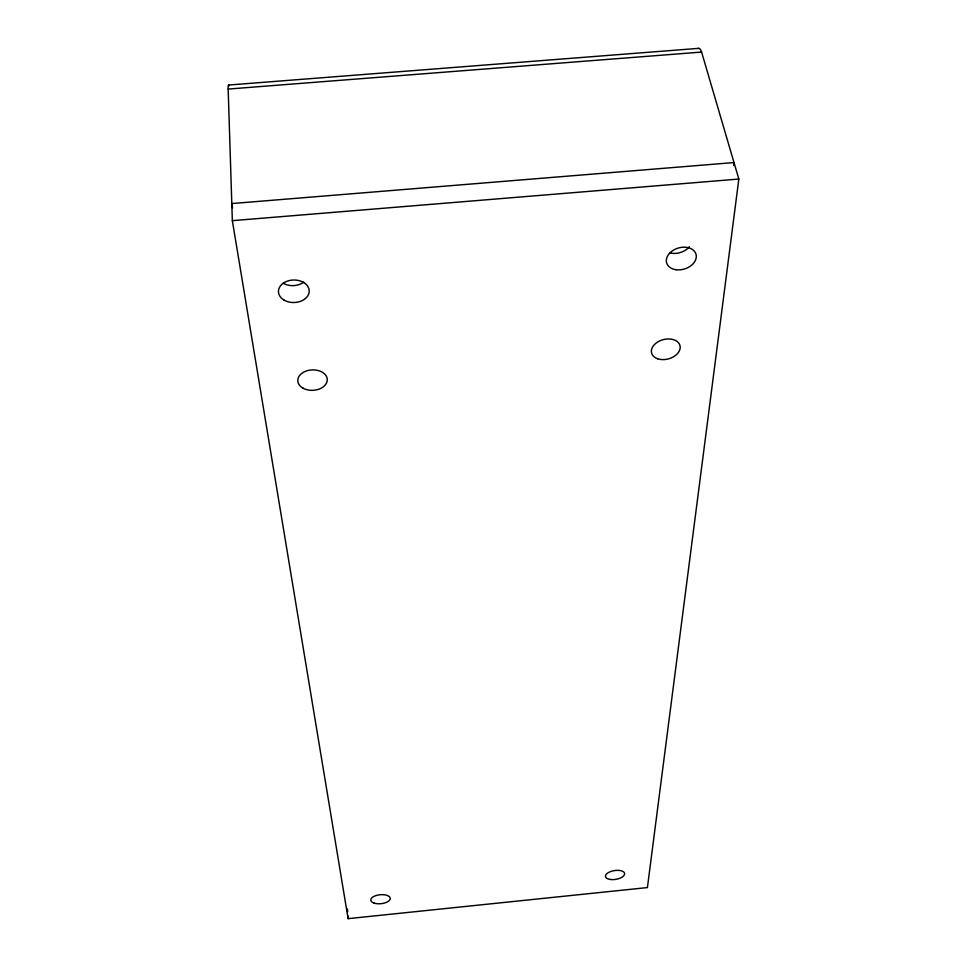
<?xml version="1.0" encoding="UTF-8"?>
<svg xmlns="http://www.w3.org/2000/svg" width="967" height="967" viewBox="0 0 967 967"><rect width="100%" height="100%" fill="white"/><g stroke="black" fill="none" stroke-linecap="round" stroke-linejoin="round"><path stroke-width="1.45" d="M733.627 165.55L734.001 162.553L231.802 203.566L232.539 208.038M698.101 48.652A27.245 5.089 87.6 0 1 701.595 52.061L738.836 179.052L647.419 887.573L348.12 918.65L232.346 220.669L228.164 89.061A27.644 1.632 83.7 0 1 229.07 85.87M232.346 220.669L738.836 179.052M228.611 85.036L698.67 48.35M228.164 89.061L701.595 52.061M347.479 909.077L347.661 911.808M347.939 915.918L348.12 918.65M689.398 246.706A15.194 10.939 -16.9 0 1 669.913 252.858M303.686 282.159A15.267 11.278 -1.3 0 1 283.186 283.222M657.657 358.769A14.662 9.96 -14.6 0 0 680.152 348.108A14.662 9.96 -14.6 0 0 659.53 341A14.662 9.96 -14.6 0 0 657.657 358.769M609.851 879.402A9.682 4.436 -9 0 0 624.634 874.011A9.682 4.436 -9 0 0 610.685 871.533A9.682 4.436 -9 0 0 609.851 879.402M374.024 903.081A9.779 4.497 -5.5 0 0 390.052 899.419A9.779 4.497 -5.5 0 0 377.481 895.164A9.779 4.497 -5.5 0 0 374.024 903.081M302.997 388.166A14.771 10.226 -2.7 0 0 327.051 381.566A14.771 10.226 -2.7 0 0 307.518 370.615A14.771 10.226 -2.7 0 0 302.997 388.166M283.984 300.048A15.399 11.266 -1.5 0 0 308.993 292.989A15.399 11.266 -1.5 0 0 288.492 280.768A15.399 11.266 -1.5 0 0 283.984 300.048M676.247 269.745A15.315 10.927 -16.7 0 0 696.071 254.466A15.315 10.927 -16.7 0 0 671.606 251.396A15.315 10.927 -16.7 0 0 676.247 269.745"/></g></svg>
